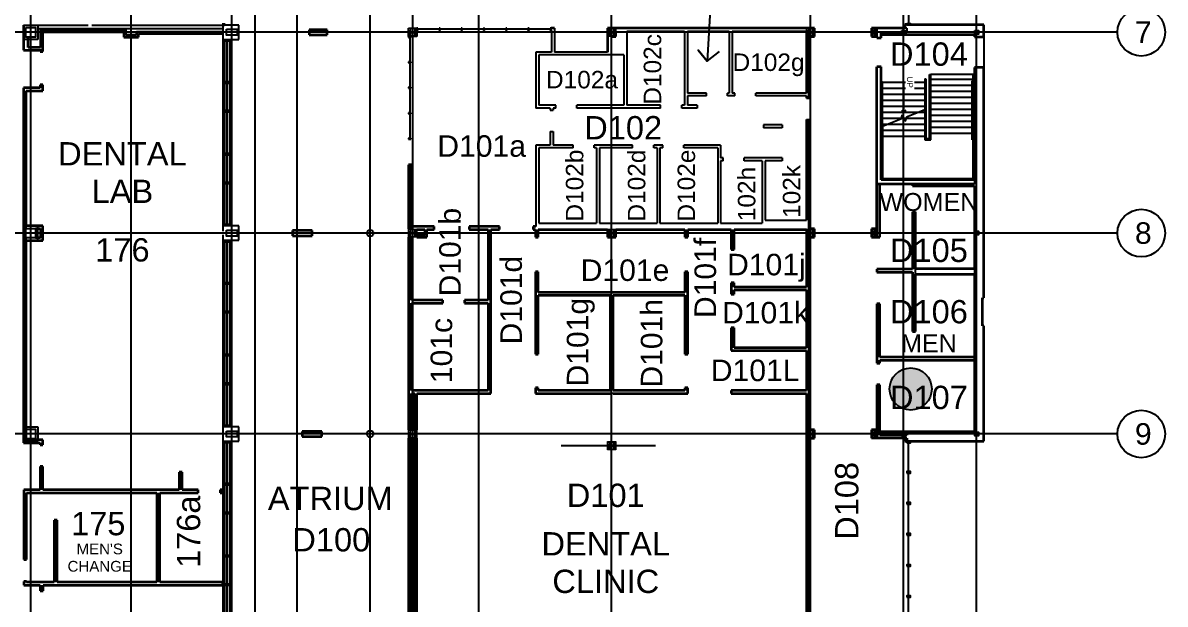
# Model space of a CAD drawing. Extents: x -222 to 8565, y -1562 to 5304.
# Drawn here: x 6656 to 8565, y 2824 to 3796 of the extents above; entities that cross this region are included whole.
import ezdxf

# ---------------------------------------------------------------- set-up
doc = ezdxf.new("R2010")
doc.units = 0
doc.header["$LTSCALE"] = 15
doc.header["$MEASUREMENT"] = 0
for name, color, linetype, lineweight in [('Crawlspace access', 1, 'CONTINUOUS', 25), ('ROOM NAMES', 7, 'CONTINUOUS', 9), ('S-COLS', 7, 'CONTINUOUS', 9), ('STAIR', 251, 'CONTINUOUS', 25), ('WALLS', 7, 'CONTINUOUS', 25)]:
    doc.layers.add(name, color=color, linetype=linetype, lineweight=lineweight)
for name, color, linetype in [('EXIST', 1, 'CONTINUOUS'), ('grid', 251, 'CONTINUOUS'), ('room number', 7, 'CONTINUOUS')]:
    doc.layers.add(name, color=color, linetype=linetype)
doc.styles.get("Standard").update_dxf_attribs({"font": 'arial.ttf'})
doc.styles.add('style2', font='arial.ttf')
doc.styles.add('style3', font='arial.ttf')

# ---------------------------------------------------------------- blocks, each defined once
blk = doc.blocks.new('Rectangular Mullion - 45mm x 102mm_1-155-Main Floor Plan')
at = {"layer": 'WALLS', "lineweight": 25}
for p, q in [((-22.3, 51), (22.3, 51)), ((-22.3, -51), (-22.3, 51)), ((22.3, 51), (22.3, -51)), ((22.3, -51), (-22.3, -51))]:
    blk.add_line(p, q, dxfattribs=at)
blk = doc.blocks.new('Rectangular Mullion - 45mm x 102mm_1-154-Main Floor Plan')
at = {"layer": 'WALLS', "lineweight": 25}
for p, q in [((-22.3, 51), (22.3, 51)), ((-22.3, -51), (-22.3, 51)), ((22.3, 51), (22.3, -51)), ((22.3, -51), (-22.3, -51))]:
    blk.add_line(p, q, dxfattribs=at)
blk = doc.blocks.new('Rectangular Mullion - 45mm x 102mm_1-142-Main Floor Plan')
at = {"layer": 'WALLS', "lineweight": 25}
for p, q in [((-22.3, 51), (22.3, 51)), ((-22.3, -51), (-22.3, 51)), ((22.3, 51), (22.3, -51)), ((22.3, -51), (-22.3, -51))]:
    blk.add_line(p, q, dxfattribs=at)
blk = doc.blocks.new('Rectangular Mullion - 45mm x 102mm_1-141-Main Floor Plan')
at = {"layer": 'WALLS', "lineweight": 25}
for p, q in [((-22.3, 51), (22.3, 51)), ((-22.3, -51), (-22.3, 51)), ((22.3, 51), (22.3, -51)), ((22.3, -51), (-22.3, -51))]:
    blk.add_line(p, q, dxfattribs=at)
blk = doc.blocks.new('Rectangular Mullion - 45mm x 102mm_1-138-Main Floor Plan')
at = {"layer": 'WALLS', "lineweight": 25}
for p, q in [((-22.3, 51), (22.3, 51)), ((-22.3, -51), (-22.3, 51)), ((22.3, 51), (22.3, -51)), ((22.3, -51), (-22.3, -51))]:
    blk.add_line(p, q, dxfattribs=at)
blk = doc.blocks.new('Railing - Railing_1-136-Main Floor Plan')
at = {"layer": 'STAIR'}
for p, q in [((-89171, 103233), (-91671, 103233)), ((-89171, 103191), (-91671, 103191))]:
    blk.add_line(p, q, dxfattribs=at)
blk = doc.blocks.new('Railing - Railing_1-135-Main Floor Plan')
at = {"layer": 'STAIR'}
for p, q in [((-91941, 101381), (-91941, 101423)), ((-91731, 101423), (-91941, 101423)), ((-91731, 101381), (-91941, 101381)), ((-89177, 101423), (-91731, 101423)), ((-89219, 101381), (-91731, 101381)), ((-89219, 101219), (-89219, 101381)), ((-89177, 101177), (-89177, 101423)), ((-91753, 101219), (-90467, 101219)), ((-91753, 101177), (-91753, 101219)), ((-91753, 101177), (-90450, 101177)), ((-90450, 101177), (-90467, 101219)), ((-90467, 101219), (-89322, 101219)), ((-90450, 101177), (-89322, 101177)), ((-89322, 101219), (-89219, 101219)), ((-89322, 101177), (-89177, 101177))]:
    blk.add_line(p, q, dxfattribs=at)
blk = doc.blocks.new('Column - Architectural - Gypsum Fire Rating Wrap - 16mm Type X Gypsum - 350x350_1-53-Main Floor Plan')
at = {"layer": 'S-COLS'}
for p, q in [((-175, 175), (175, 175)), ((-175, -175), (-175, 175)), ((-175, 159), (175, 159)), ((-159, -159), (-159, 159)), ((159, 159), (159, -159)), ((175, 175), (175, -175)), ((175, -159), (-175, -159)), ((175, -175), (-175, -175))]:
    blk.add_line(p, q, dxfattribs=at)
blk = doc.blocks.new('Column - Architectural - Gypsum Fire Rating Wrap - 16mm Type X Gypsum - 350x350_1-52-Main Floor Plan')
at = {"layer": 'S-COLS'}
for p, q in [((-175, 175), (175, 175)), ((-175, -175), (-175, 175)), ((-175, 159), (175, 159)), ((-159, -159), (-159, 159)), ((159, 159), (159, -159)), ((175, 175), (175, -175)), ((175, -159), (-175, -159)), ((175, -175), (-175, -175))]:
    blk.add_line(p, q, dxfattribs=at)
blk = doc.blocks.new('Column - Architectural - Gypsum Fire Rating Wrap - 16mm Type X Gypsum - 350x350_1-46-Main Floor Plan')
at = {"layer": 'S-COLS'}
for p, q in [((-175, 175), (175, 175)), ((-175, -175), (-175, 175)), ((-175, 159), (175, 159)), ((-159, -159), (-159, 159)), ((159, 159), (159, -159)), ((175, 175), (175, -175)), ((175, -159), (-175, -159)), ((175, -175), (-175, -175))]:
    blk.add_line(p, q, dxfattribs=at)
blk = doc.blocks.new('Column - Architectural - Gypsum Fire Rating Wrap - 16mm Type X Gypsum - 350x350_1-45-Main Floor Plan')
at = {"layer": 'S-COLS'}
for p, q in [((-175, 175), (175, 175)), ((-175, -175), (-175, 175)), ((-175, 159), (175, 159)), ((-159, -159), (-159, 159)), ((159, 159), (159, -159)), ((175, 175), (175, -175)), ((175, -159), (-175, -159)), ((175, -175), (-175, -175))]:
    blk.add_line(p, q, dxfattribs=at)
blk = doc.blocks.new('Column - Architectural - Gypsum Fire Rating Wrap - 16mm Type X Gypsum - 350x350_1-44-Main Floor Plan')
at = {"layer": 'S-COLS'}
for p, q in [((-175, 175), (175, 175)), ((-175, -175), (-175, 175)), ((-175, 159), (175, 159)), ((-159, -159), (-159, 159)), ((159, 159), (159, -159)), ((175, 175), (175, -175)), ((175, -159), (-175, -159)), ((175, -175), (-175, -175))]:
    blk.add_line(p, q, dxfattribs=at)
blk = doc.blocks.new('Column - Architectural - Gypsum Fire Rating Wrap - 16mm Type X Gypsum - 350x350_1-34-Main Floor Plan')
at = {"layer": 'S-COLS'}
for p, q in [((-175, 175), (175, 175)), ((-175, -175), (-175, 175)), ((-175, 159), (175, 159)), ((-159, -159), (-159, 159)), ((159, 159), (159, -159)), ((175, 175), (175, -175)), ((175, -159), (-175, -159)), ((175, -175), (-175, -175))]:
    blk.add_line(p, q, dxfattribs=at)
blk = doc.blocks.new('Column - Architectural - Gypsum Fire Rating Wrap - 16mm Type X Gypsum - 350x350_1-33-Main Floor Plan')
at = {"layer": 'S-COLS'}
for p, q in [((-175, 175), (175, 175)), ((-175, -175), (-175, 175)), ((-175, 159), (175, 159)), ((-159, -159), (-159, 159)), ((159, 159), (159, -159)), ((175, 175), (175, -175)), ((175, -159), (-175, -159)), ((175, -175), (-175, -175))]:
    blk.add_line(p, q, dxfattribs=at)
blk = doc.blocks.new('Column - Architectural - Gypsum Fire Rating Wrap - 16mm Type X Gypsum - 350x350_1-24-Main Floor Plan')
at = {"layer": 'S-COLS'}
for p, q in [((-175, 175), (175, 175)), ((-175, -175), (-175, 175)), ((-175, 159), (175, 159)), ((-159, -159), (-159, 159)), ((159, 159), (159, -159)), ((175, 175), (175, -175)), ((175, -159), (-175, -159)), ((175, -175), (-175, -175))]:
    blk.add_line(p, q, dxfattribs=at)

msp = doc.modelspace()

# ---------------------------------------------------------------- hatches: boundary and pattern name
at = {"layer": 'Crawlspace access'}
h = msp.add_hatch(color=256, dxfattribs=at)
h.dxf.hatch_style = 1
edge = h.paths.add_edge_path()
edge.add_arc((8140.1, 3184), 35.2, 0, 360)
at = {"layer": 'WALLS'}
for points in [[(7316.4, 3787.6), (7314.6, 3787.6), (7314.6, 3783.6), (7316.4, 3783.6)], [(7353.6, 3787.6), (7351.8, 3787.6), (7351.8, 3783.6), (7353.6, 3783.6)], [(7390.7, 3787.6), (7389, 3787.6), (7389, 3783.6), (7390.7, 3783.6)], [(7427.9, 3787.6), (7426.2, 3787.6), (7426.2, 3783.6), (7427.9, 3783.6)], [(7465.1, 3787.6), (7463.3, 3787.6), (7463.3, 3783.6), (7465.1, 3783.6)], [(7502.3, 3787.6), (7500.5, 3787.6), (7500.5, 3783.6), (7502.3, 3783.6)], [(7539.4, 3787.6), (7537.7, 3787.6), (7537.7, 3783.6), (7539.4, 3783.6)], [(8139.7, 3795.4), (8133.8, 3795.4), (8133.8, 3792.9), (8139.7, 3792.9)], [(7304.9, 3773.8), (7300.9, 3773.8), (7300.9, 3772.1), (7304.9, 3772.1)], [(7304.9, 3731.2), (7300.9, 3731.2), (7300.9, 3729.5), (7304.9, 3729.5)], [(7304.9, 3688.7), (7300.9, 3688.7), (7300.9, 3686.9), (7304.9, 3686.9)], [(7304.9, 3646.1), (7300.9, 3646.1), (7300.9, 3644.3), (7304.9, 3644.3)], [(7304.9, 3603.5), (7300.9, 3603.5), (7300.9, 3601.8), (7304.9, 3601.8)], [(8139.7, 3094), (8133.8, 3094), (8133.8, 3096.6), (8139.7, 3096.6)], [(8139.7, 3043.4), (8133.8, 3043.4), (8133.8, 3045.9), (8139.7, 3045.9)], [(8139.7, 2991.4), (8133.8, 2991.4), (8133.8, 2994), (8139.7, 2994)], [(8139.7, 2939.5), (8133.8, 2939.5), (8133.8, 2942), (8139.7, 2942)], [(8139.7, 2887.5), (8133.8, 2887.5), (8133.8, 2890), (8139.7, 2890)], [(8139.7, 2835.5), (8133.8, 2835.5), (8133.8, 2838), (8139.7, 2838)]]:
    msp.add_hatch(color=256, dxfattribs=at).paths.add_polyline_path(points)

# ---------------------------------------------------------------- linework, layer by layer
at = {"layer": 'Crawlspace access'}
msp.add_circle((8140.1, 3184), 35.2, dxfattribs=at)
at = {"layer": 'EXIST', "lineweight": 25}
for p, q in [((6828.4, 3784.7), (6828.4, 3775.7)), ((6846.4, 3775.7), (6846.4, 3781.7)), ((6828.4, 3775.7), (6846.4, 3775.7))]:
    msp.add_line(p, q, dxfattribs=at)
at = {"layer": 'EXIST'}
msp.add_line((6994.3, 3792.7), (6992.4, 3792.7), dxfattribs=at)
at = {"layer": 'grid'}
for p, q in [((6669.4, 1567.8), (6669.4, 4349.4)), ((6837.4, 1594.7), (6837.4, 4349.4)), ((7005.4, 1567.8), (7005.4, 4349.4)), ((7114.7, 1671.3), (7114.7, 4349.4)), ((7307.8, 1671.3), (7307.8, 4349.4)), ((7418.6, 1671.3), (7418.6, 4349.4)), ((7640.2, 1671.3), (7640.2, 4349.4)), ((7972.7, 1671.3), (7972.7, 4349.4)), ((8250.2, 1671.3), (8250.2, 4349.4)), ((7044.8, 1671.3), (7044.8, 4256.3)), ((7236.9, 1671.3), (7236.9, 4248.3)), ((8485.8, 3780.7), (1386.5, 3780.7)), ((8485.8, 3444.7), (3520.1, 3444.7)), ((8485.8, 3108.7), (3520.1, 3108.7)), ((7713.8, 3089), (7556.2, 3089))]:
    msp.add_line(p, q, dxfattribs=at)
for points in [[(6661.4, 3788.7), (6677.4, 3788.7), (6677.4, 3772.7), (6661.4, 3772.7)], [(6996.4, 3785.7), (7014.4, 3785.7), (7014.4, 3775.7), (6996.4, 3775.7)], [(7303.8, 3784.7), (7303.8, 3776.7), (7304.3, 3776.7), (7304.3, 3780.5), (7311.3, 3780.5), (7311.3, 3776.7), (7311.8, 3776.7), (7311.8, 3784.7), (7311.3, 3784.7), (7311.3, 3781), (7304.3, 3781), (7304.3, 3784.7)], [(7636.2, 3784.7), (7636.2, 3776.7), (7636.7, 3776.7), (7636.7, 3780.5), (7643.7, 3780.5), (7643.7, 3776.7), (7644.2, 3776.7), (7644.2, 3784.7), (7643.7, 3784.7), (7643.7, 3781), (7636.7, 3781), (7636.7, 3784.7)], [(7968.7, 3784.7), (7968.7, 3776.7), (7969.2, 3776.7), (7969.2, 3780.5), (7976.2, 3780.5), (7976.2, 3776.7), (7976.7, 3776.7), (7976.7, 3784.7), (7976.2, 3784.7), (7976.2, 3781), (7969.2, 3781), (7969.2, 3784.7)], [(8125.2, 3783.7), (8131.2, 3783.7), (8131.2, 3777.7), (8125.2, 3777.7)], [(8247.2, 3783.7), (8253.2, 3783.7), (8253.2, 3777.7), (8247.2, 3777.7)], [(6661.4, 3452.7), (6677.4, 3452.7), (6677.4, 3436.7), (6661.4, 3436.7)], [(6996.4, 3449.7), (7014.4, 3449.7), (7014.4, 3439.7), (6996.4, 3439.7)], [(7303.8, 3448.7), (7303.8, 3440.7), (7304.3, 3440.7), (7304.3, 3444.5), (7311.3, 3444.5), (7311.3, 3440.7), (7311.8, 3440.7), (7311.8, 3448.7), (7311.3, 3448.7), (7311.3, 3445), (7304.3, 3445), (7304.3, 3448.7)], [(7636.2, 3448.7), (7636.2, 3440.7), (7636.7, 3440.7), (7636.7, 3444.5), (7643.7, 3444.5), (7643.7, 3440.7), (7644.2, 3440.7), (7644.2, 3448.7), (7643.7, 3448.7), (7643.7, 3445), (7636.7, 3445), (7636.7, 3448.7)], [(7968.7, 3448.7), (7968.7, 3440.7), (7969.2, 3440.7), (7969.2, 3444.5), (7976.2, 3444.5), (7976.2, 3440.7), (7976.7, 3440.7), (7976.7, 3448.7), (7976.2, 3448.7), (7976.2, 3445), (7969.2, 3445), (7969.2, 3448.7)], [(8247.2, 3447.7), (8253.2, 3447.7), (8253.2, 3441.7), (8247.2, 3441.7)], [(6661.4, 3116.7), (6677.4, 3116.7), (6677.4, 3100.7), (6661.4, 3100.7)], [(6996.4, 3113.7), (7014.4, 3113.7), (7014.4, 3103.7), (6996.4, 3103.7)], [(7303.8, 3112.7), (7303.8, 3104.7), (7304.3, 3104.7), (7304.3, 3108.5), (7311.3, 3108.5), (7311.3, 3104.7), (7311.8, 3104.7), (7311.8, 3112.7), (7311.3, 3112.7), (7311.3, 3109), (7304.3, 3109), (7304.3, 3112.7)], [(7968.7, 3112.7), (7968.7, 3104.7), (7969.2, 3104.7), (7969.2, 3108.5), (7976.2, 3108.5), (7976.2, 3104.7), (7976.7, 3104.7), (7976.7, 3112.7), (7976.2, 3112.7), (7976.2, 3109), (7969.2, 3109), (7969.2, 3112.7)], [(7636.2, 3093), (7636.2, 3085), (7636.7, 3085), (7636.7, 3088.8), (7643.7, 3088.8), (7643.7, 3085), (7644.2, 3085), (7644.2, 3093), (7643.7, 3093), (7643.7, 3089.3), (7636.7, 3089.3), (7636.7, 3093)], [(8125.2, 3111.7), (8131.2, 3111.7), (8131.2, 3105.7), (8125.2, 3105.7)], [(8247.2, 3111.7), (8253.2, 3111.7), (8253.2, 3105.7), (8247.2, 3105.7)]]:
    msp.add_lwpolyline(points, close=True, dxfattribs=at)
for centre in [(8525.6, 3780.7), (8525.6, 3444.7), (8525.6, 3108.7)]:
    msp.add_circle(centre, 39.8, dxfattribs=at)
at = {"layer": 'room number'}
msp.add_lwpolyline([(7835.7, 3828.6), (7805.3, 3827.7), (7800, 3732.2), (7784.8, 3751), (7800, 3732.2), (7820.5, 3748.3)], dxfattribs=at)
at = {"layer": 'STAIR'}
for p, q in [((8171.7, 3710), (8173.7, 3710)), ((8171.7, 3704.3), (8171.7, 3710)), ((8171.7, 3611.4), (8171.7, 3704.3)), ((8244.6, 3710), (8173.7, 3710)), ((8173.7, 3704.3), (8173.7, 3710)), ((8173.7, 3704.3), (8173.7, 3710)), ((8173.7, 3611.4), (8173.7, 3704.3)), ((8173.7, 3611.4), (8173.7, 3704.3)), ((8244.6, 3703.6), (8244.6, 3710)), ((8246.6, 3710), (8244.6, 3710)), ((8244.6, 3703.6), (8244.6, 3710)), ((8246.6, 3703.6), (8246.6, 3710)), ((8092.8, 3697.3), (8090.9, 3697.3)), ((8090.9, 3697.3), (8090.9, 3622)), ((8092.8, 3622.8), (8092.8, 3697.3)), ((8092.8, 3697.3), (8163.7, 3697.3)), ((8092.8, 3687.2), (8163.7, 3687.2)), ((8128.3, 3697.3), (8128.3, 3647.1)), ((8163.7, 3702.6), (8163.7, 3697.3)), ((8163.9, 3697.3), (8163.7, 3697.3)), ((8163.7, 3697.3), (8163.7, 3651.2)), ((8165.7, 3697.3), (8165.5, 3697.3)), ((8165.7, 3652), (8165.7, 3697.3)), ((8244.6, 3701.8), (8173.7, 3701.8)), ((8243.2, 3691.7), (8173.7, 3691.7)), ((8244.6, 3699.4), (8244.6, 3703.6)), ((8244.6, 3699.4), (8244.6, 3703.6)), ((8246.6, 3611.4), (8246.6, 3703.6)), ((8092.8, 3677.2), (8163.7, 3677.2)), ((8092.8, 3667.1), (8163.7, 3667.1)), ((8243.2, 3681.7), (8173.7, 3681.7)), ((8243.2, 3671.7), (8173.7, 3671.7)), ((8092.8, 3657.1), (8163.7, 3657.1)), ((8092.8, 3647.1), (8153.3, 3647.1)), ((8124.7, 3650.6), (8128.3, 3647.1)), ((8131.8, 3650.6), (8128.3, 3647.1)), ((8163.7, 3651.2), (8132.9, 3638.9)), ((8153.3, 3647.1), (8163.7, 3647.1)), ((8163.9, 3651.3), (8163.7, 3651.2)), ((8163.7, 3651.2), (8163.9, 3651.3)), ((8163.7, 3651.2), (8163.7, 3601)), ((8163.7, 3651.2), (8163.7, 3601)), ((8165.7, 3652), (8165.5, 3652)), ((8165.5, 3652), (8165.7, 3652)), ((8165.7, 3652), (8165.7, 3603)), ((8243.2, 3661.6), (8173.7, 3661.6)), ((8243.2, 3651.6), (8173.7, 3651.6)), ((8092.8, 3637), (8124.2, 3637)), ((8123.6, 3635.2), (8092.8, 3622.8)), ((8126, 3642.8), (8123.6, 3635.2)), ((8124.2, 3637), (8128.3, 3637)), ((8130.6, 3631.2), (8126, 3642.8)), ((8128.3, 3637), (8132.4, 3637)), ((8132.9, 3638.9), (8130.6, 3631.2)), ((8132.4, 3637), (8163.7, 3637)), ((8243.2, 3641.5), (8173.7, 3641.5)), ((8243.2, 3631.5), (8173.7, 3631.5)), ((8090.9, 3622), (8092.8, 3622.8)), ((8090.9, 3622), (8090.9, 3606.9)), ((8092.8, 3627), (8103.3, 3627)), ((8092.8, 3622.8), (8092.8, 3606.9)), ((8092.8, 3622.8), (8092.8, 3606.9)), ((8092.8, 3616.9), (8163.7, 3616.9)), ((8103.3, 3627), (8163.7, 3627)), ((8171.7, 3603), (8171.7, 3611.4)), ((8243.2, 3621.5), (8173.7, 3621.5)), ((8243.2, 3611.4), (8173.7, 3611.4)), ((8173.7, 3601), (8173.7, 3611.4)), ((8173.7, 3601), (8173.7, 3611.4)), ((8246.6, 3534.1), (8246.6, 3611.4)), ((8090.9, 3606.9), (8090.9, 3534.1)), ((8092.8, 3606.9), (8163.7, 3606.9)), ((8092.8, 3606.9), (8092.8, 3536)), ((8092.8, 3606.9), (8092.8, 3536)), ((8163.7, 3601), (8173.7, 3601)), ((8163.7, 3601), (8173.7, 3601)), ((8165.7, 3603), (8171.7, 3603)), ((8244.6, 3536), (8244.6, 3601)), ((8244.6, 3536), (8244.6, 3601)), ((8090.9, 3534.1), (8246.6, 3534.1)), ((8092.8, 3536), (8244.6, 3536)), ((8092.8, 3536), (8244.6, 3536))]:
    msp.add_line(p, q, dxfattribs=at)
at = {"layer": 'WALLS'}
for p, q in [((8136.7, 3845.9), (8136.7, 3795.4)), ((6657.4, 3792.7), (6657.4, 3768.7)), ((6657.4, 3792.7), (6765.4, 3792.7)), ((6657.4, 3792.7), (6681.4, 3792.7)), ((6681.4, 3792.7), (6681.4, 3768.7)), ((6990.4, 3786.7), (6681.4, 3786.7)), ((6689.9, 3781.6), (6689.9, 3784.7)), ((6771.4, 3792.7), (6993.4, 3792.7)), ((6846.4, 3781.7), (6988.7, 3781.7)), ((7017.4, 3792.7), (6990.4, 3792.7)), ((6990.4, 3792.7), (6990.4, 3768.7)), ((7017.4, 3768.7), (7017.4, 3792.7)), ((7300.9, 3787.6), (7314.6, 3787.6)), ((7300.9, 3773.8), (7300.9, 3787.6)), ((7314.6, 3787.6), (7314.6, 3773.8)), ((7351.8, 3785.6), (7316.4, 3785.6)), ((7389, 3785.6), (7353.6, 3785.6)), ((7426.2, 3785.6), (7390.7, 3785.6)), ((7463.3, 3785.6), (7427.9, 3785.6)), ((7500.5, 3785.6), (7465.1, 3785.6)), ((7537.7, 3785.6), (7502.3, 3785.6)), ((7540.1, 3783.6), (7540.1, 3747.6)), ((7545, 3787.6), (7545, 3747.6)), ((7665.8, 3782.1), (7665.8, 3658.6)), ((7762.3, 3782.1), (7665.8, 3782.1)), ((7762.3, 3782.1), (7762.3, 3658.6)), ((7767.1, 3782.1), (7767.1, 3679)), ((7836.7, 3782.1), (7767.1, 3782.1)), ((7836.7, 3782.1), (7836.7, 3679)), ((7841.6, 3782.1), (7841.6, 3679)), ((7966.5, 3782.1), (7841.6, 3782.1)), ((8133.8, 3787.6), (8130.6, 3787.6)), ((8133.8, 3787.6), (8133.8, 3780.4)), ((6681.4, 3768.7), (6657.4, 3768.7)), ((6990.4, 3768.7), (7017.4, 3768.7)), ((6990.4, 3768.7), (6990.4, 3456.7)), ((6993.4, 3768.7), (6993.4, 3456.7)), ((6997.4, 3765.7), (6997.4, 3698.2)), ((7001.4, 3768.7), (7001.4, 3456.7)), ((7314.6, 3773.8), (7300.9, 3773.8)), ((7302.9, 3772.1), (7302.9, 3731.3)), ((8262.3, 3773), (8262.3, 3721.8)), ((6689.9, 3750.7), (6685, 3750.7)), ((7513.6, 3747.6), (7513.6, 3653.7)), ((7540.1, 3747.6), (7513.6, 3747.6)), ((7518.4, 3742.7), (7518.4, 3658.6)), ((7660.9, 3742.7), (7518.4, 3742.7)), ((7633.3, 3747.6), (7545, 3747.6)), ((7660.9, 3742.7), (7660.9, 3658.6)), ((7302.9, 3729.5), (7302.9, 3688.7)), ((6997.4, 3695.2), (6997.4, 3650.2)), ((7302.9, 3686.9), (7302.9, 3646.1)), ((7798.7, 3679), (7767.1, 3679)), ((7767.1, 3674.1), (7767.1, 3658.6)), ((7798.7, 3674.1), (7767.1, 3674.1)), ((7798.7, 3674.1), (7798.7, 3679)), ((7836.7, 3679), (7834.2, 3679)), ((7834.2, 3674.1), (7834.2, 3679)), ((7846, 3674.1), (7834.2, 3674.1)), ((7846, 3679), (7841.6, 3679)), ((7846, 3674.1), (7846, 3679)), ((7965.8, 3679), (7881.5, 3679)), ((7881.5, 3674.1), (7881.5, 3679)), ((7965.8, 3674.1), (7881.5, 3674.1)), ((7965.8, 3670.4), (7970.7, 3670.4)), ((6997.4, 3647.2), (6997.4, 3578.2)), ((7537.6, 3653.7), (7513.6, 3653.7)), ((7546.9, 3658.6), (7518.4, 3658.6)), ((7537.6, 3653.7), (7537.6, 3650.3)), ((7537.6, 3650.3), (7542.5, 3650.3)), ((7542.5, 3653.7), (7542.5, 3650.3)), ((7546.9, 3653.7), (7542.5, 3653.7)), ((7546.9, 3653.7), (7546.9, 3658.6)), ((7660.9, 3658.6), (7582.3, 3658.6)), ((7582.3, 3653.7), (7582.3, 3658.6)), ((7722, 3653.7), (7582.3, 3653.7)), ((7722, 3658.6), (7665.8, 3658.6)), ((7722, 3653.7), (7722, 3658.6)), ((7762.3, 3658.6), (7757.5, 3658.6)), ((7757.5, 3653.7), (7757.5, 3658.6)), ((7783.4, 3653.7), (7757.5, 3653.7)), ((7783.4, 3658.6), (7767.1, 3658.6)), ((7783.4, 3658.6), (7783.4, 3653.7)), ((7302.9, 3644.3), (7302.9, 3603.5)), ((7965.8, 3635), (7970.7, 3635)), ((7537.6, 3614.9), (7542.5, 3614.9)), ((7537.6, 3614.9), (7537.6, 3592.1)), ((7542.5, 3614.9), (7542.5, 3592.1)), ((7925.5, 3625.6), (7894, 3625.6)), ((7894, 3625.6), (7894, 3620.8)), ((7925.5, 3620.8), (7894, 3620.8)), ((7925.5, 3625.6), (7925.5, 3620.8)), ((7513.6, 3592.1), (7513.6, 3455.9)), ((7537.6, 3592.1), (7513.6, 3592.1)), ((7575.9, 3592.1), (7542.5, 3592.1)), ((7575.9, 3587.2), (7575.9, 3592.1)), ((7611.4, 3587.2), (7611.4, 3592.1)), ((7675.4, 3592.1), (7611.4, 3592.1)), ((7675.4, 3587.2), (7675.4, 3592.1)), ((7710.8, 3587.2), (7710.8, 3592.1)), ((7725.7, 3592.1), (7710.8, 3592.1)), ((7725.7, 3587.2), (7725.7, 3592.1)), ((7822.4, 3592.1), (7761.1, 3592.1)), ((7761.1, 3587.2), (7761.1, 3592.1)), ((7822.4, 3592.1), (7822.4, 3570.4)), ((6997.4, 3575.2), (6997.4, 3530.2)), ((7518.4, 3587.2), (7518.4, 3461.2)), ((7575.9, 3587.2), (7518.4, 3587.2)), ((7614.9, 3587.2), (7611.4, 3587.2)), ((7614.9, 3587.2), (7614.9, 3461.2)), ((7619.8, 3587.2), (7619.8, 3461.2)), ((7675.4, 3587.2), (7619.8, 3587.2)), ((7716.2, 3587.2), (7710.8, 3587.2)), ((7716.2, 3587.2), (7716.2, 3461.2)), ((7721.1, 3587.2), (7721.1, 3461.2)), ((7725.7, 3587.2), (7721.1, 3587.2)), ((7817.6, 3587.2), (7761.1, 3587.2)), ((7817.6, 3587.2), (7817.6, 3461.2)), ((7826.7, 3570.4), (7822.4, 3570.4)), ((7826.7, 3565.5), (7826.7, 3570.4)), ((7925.5, 3570.4), (7862.1, 3570.4)), ((7862.1, 3565.5), (7862.1, 3570.4)), ((7925.5, 3570.4), (7925.5, 3565.5)), ((7822.4, 3565.5), (7822.4, 3461.2)), ((7826.7, 3565.5), (7822.4, 3565.5)), ((7892, 3565.5), (7862.1, 3565.5)), ((7892, 3565.5), (7892, 3461.2)), ((7925.5, 3565.5), (7896.9, 3565.5)), ((7896.9, 3565.5), (7896.9, 3466.2)), ((8246.6, 3534.1), (8246.6, 3526.8)), ((6997.4, 3527.2), (6997.4, 3459.7)), ((6681.4, 3456.7), (6657.4, 3456.7)), ((6662, 3452.7), (6662, 3457)), ((6681.4, 3432.7), (6681.4, 3456.7)), ((7017.4, 3456.7), (6990.4, 3456.7)), ((6990.4, 3456.7), (6990.4, 3447.7)), ((7017.4, 3432.7), (7017.4, 3456.7)), ((7518.4, 3461.2), (7614.9, 3461.2)), ((7619.8, 3461.2), (7716.2, 3461.2)), ((7721.1, 3461.2), (7817.6, 3461.2)), ((7822.4, 3461.2), (7892, 3461.2)), ((7896.9, 3466.2), (7965.8, 3466.2)), ((6662, 3432.5), (6662, 3436.7)), ((6990.4, 3441.7), (6990.4, 3432.7)), ((6657.4, 3432.7), (6681.4, 3432.7)), ((6990.4, 3432.7), (7017.4, 3432.7)), ((6990.4, 3432.7), (6990.4, 3120.7)), ((6993.4, 3432.7), (6993.4, 3120.7)), ((6997.4, 3429.7), (6997.4, 3362.2)), ((7001.4, 3432.7), (7001.4, 3120.7)), ((8148.1, 3384.7), (8148.1, 3384.5)), ((8148.1, 3376.2), (8148.1, 3384.7)), ((8246.6, 3384.7), (8246.6, 3376.2)), ((6997.4, 3359.2), (6997.4, 3314.2)), ((6997.4, 3311.2), (6997.4, 3242.2)), ((6997.4, 3239.2), (6997.4, 3194.2)), ((6997.4, 3191.2), (6997.4, 3123.7)), ((7642.7, 3176.3), (7637.8, 3176.3)), ((6657.4, 3120.7), (6681.4, 3120.7)), ((6681.4, 3120.7), (6681.4, 3096.7)), ((7017.4, 3120.7), (6990.4, 3120.7)), ((6990.4, 3120.7), (6990.4, 3096.7)), ((7017.4, 3096.7), (7017.4, 3120.7)), ((6681.4, 3096.7), (6657.4, 3096.7)), ((6990.4, 3096.7), (7017.4, 3096.7)), ((6990.4, 3096.7), (6990.4, 2859.7)), ((6993.4, 3096.7), (6993.4, 2784.7)), ((6997.4, 3093.7), (6997.4, 3026.2)), ((7001.4, 3096.7), (7001.4, 2784.7)), ((8136.7, 3045.9), (8136.7, 3094)), ((8136.7, 2994), (8136.7, 3043.4)), ((6997.4, 3023.2), (6997.4, 2978.2)), ((8136.7, 2942), (8136.7, 2991.4)), ((6997.4, 2975.2), (6997.4, 2906.2)), ((8136.7, 2890), (8136.7, 2939.5)), ((6997.4, 2903.2), (6997.4, 2858.2)), ((8136.7, 2838), (8136.7, 2887.5)), ((6990.4, 2859.7), (6990.4, 2784.7)), ((6997.4, 2855.2), (6997.4, 2787.7)), ((8136.7, 2787.4), (8136.7, 2835.5))]:
    msp.add_line(p, q, dxfattribs=at)
at = {"layer": 'WALLS', "lineweight": 35}
for p, q in [((6657.4, 3792.7), (6657.4, 3750.7)), ((6685.6, 3784.7), (6685.6, 3755)), ((6828.4, 3784.7), (6685.6, 3784.7)), ((6689.9, 3748.6), (6689.9, 3784.7)), ((6689.9, 3781.6), (6825.3, 3781.6)), ((6825.3, 3781.6), (6825.3, 3772.6)), ((6828.4, 3775.7), (6828.4, 3784.7)), ((6846.4, 3781.7), (6846.4, 3775.7)), ((6989.4, 3793.7), (6989.4, 3792.7)), ((6994.3, 3793.7), (6989.4, 3793.7)), ((6989.4, 3792.7), (6992.4, 3792.7)), ((6994.3, 3792.7), (6994.3, 3793.7)), ((7164.7, 3785), (7134.8, 3785)), ((7134.8, 3785), (7134.8, 3776.5)), ((7164.7, 3776.5), (7164.7, 3785)), ((7545, 3787.6), (7539.4, 3787.6)), ((7647.1, 3787.6), (7633.3, 3787.6)), ((7633.3, 3787.6), (7633.3, 3773.8)), ((7965.8, 3787.6), (7647.1, 3787.6)), ((7647.1, 3773.8), (7647.1, 3782.7)), ((7979.6, 3787.6), (7965.8, 3787.6)), ((7965.8, 3782.7), (7965.8, 3773.8)), ((7979.6, 3773.8), (7979.6, 3787.6)), ((8074.7, 3787.6), (8074.7, 3773.8)), ((8130.6, 3787.6), (8074.7, 3787.6)), ((8077.9, 3784.5), (8083.6, 3784.5)), ((8077.9, 3777), (8077.9, 3784.5)), ((8083.6, 3771.2), (8083.6, 3787.6)), ((8090.9, 3771.2), (8090.9, 3780.4)), ((8090.9, 3780.4), (8133.8, 3780.4)), ((8133.8, 3780.2), (8090.9, 3780.2)), ((8133.8, 3793.5), (8130.6, 3793.5)), ((8130.6, 3793.5), (8130.6, 3787.6)), ((8133.8, 3792.9), (8133.8, 3793.5)), ((8262.3, 3792.9), (8133.8, 3792.9)), ((8133.8, 3780.4), (8133.8, 3780.2)), ((8262.3, 3773), (8262.3, 3792.9)), ((6665.4, 3755), (6665.4, 3772.7)), ((6825.3, 3772.6), (6849.6, 3772.6)), ((6846.4, 3775.7), (6828.4, 3775.7)), ((6849.6, 3772.6), (6849.6, 3778.6)), ((6849.6, 3778.6), (6988.7, 3778.6)), ((7134.8, 3776.5), (7164.7, 3776.5)), ((7633.3, 3773.8), (7633.3, 3747.6)), ((7638.2, 3773.8), (7647.1, 3773.8)), ((7965.8, 3773.8), (7965.8, 3679)), ((7970.7, 3773.8), (7979.6, 3773.8)), ((7970.7, 3670.4), (7970.7, 3773.8)), ((8074.7, 3773.8), (8083.6, 3773.8)), ((8083.6, 3777), (8077.9, 3777)), ((8083.6, 3771.2), (8090.9, 3771.2)), ((8090.9, 3777.1), (8246.6, 3777.1)), ((8246.6, 3777.1), (8246.6, 3773)), ((8246.6, 3773), (8262.3, 3773)), ((6657.4, 3750.7), (6665.4, 3750.7)), ((6685.6, 3755), (6665.4, 3755)), ((6665.4, 3750.7), (6685, 3750.7)), ((6685, 3750.7), (6685, 3748.6)), ((6685, 3748.6), (6689.9, 3748.6)), ((8090.9, 3722.9), (8083.6, 3722.9)), ((8083.6, 3437.8), (8083.6, 3722.9)), ((8090.9, 3534.1), (8090.9, 3722.9)), ((8246.6, 3721.8), (8246.6, 3534.1)), ((8262.3, 3721.8), (8246.6, 3721.8)), ((8262.3, 3336.7), (8262.3, 3721.8)), ((6657.2, 3687.5), (6657.2, 3094.1)), ((6685, 3687.5), (6657.2, 3687.5)), ((6689.9, 3692.5), (6685, 3692.5)), ((6685, 3692.5), (6685, 3687.5)), ((6689.9, 3682.7), (6689.9, 3692.5)), ((6662, 3457), (6662, 3682.7)), ((6662, 3682.7), (6689.9, 3682.7)), ((7965.8, 3674.1), (7965.8, 3670.4)), ((7965.8, 3635), (7965.8, 3466.2)), ((7970.7, 3451.6), (7970.7, 3635)), ((7305.8, 3559.2), (7300.9, 3559.2)), ((7300.9, 3559.2), (7300.9, 3451.6)), ((7305.8, 3451.6), (7305.8, 3559.2)), ((8246.6, 3534.1), (8090.9, 3534.1)), ((8143.2, 3526.8), (8083.6, 3526.8)), ((8088.5, 3437.8), (8088.5, 3526.8)), ((8246.6, 3526.8), (8143.2, 3526.8)), ((8143.2, 3526.8), (8143.2, 3523.7)), ((8143.2, 3523.7), (8246.6, 3523.7)), ((8246.6, 3523.7), (8246.6, 3384.7)), ((8148.1, 3480.4), (8143.2, 3480.4)), ((8143.2, 3480.4), (8143.2, 3384.5)), ((8148.1, 3384.7), (8148.1, 3480.4)), ((6689.9, 3457), (6662, 3457)), ((6689.9, 3432.5), (6689.9, 3457)), ((7343.6, 3455.9), (7305.8, 3455.9)), ((7343.6, 3451), (7343.6, 3455.9)), ((7453.1, 3455.9), (7402.2, 3455.9)), ((7402.2, 3455.9), (7402.2, 3451)), ((7453.1, 3451), (7453.1, 3455.9)), ((7513.6, 3455.9), (7509.3, 3455.9)), ((7509.3, 3455.9), (7509.3, 3451)), ((6677.4, 3452.7), (6685.6, 3452.7)), ((6685.6, 3436.7), (6677.4, 3436.7)), ((6685.6, 3452.7), (6685.6, 3436.7)), ((7139.8, 3448.9), (7106.9, 3448.9)), ((7106.9, 3448.9), (7106.9, 3440.4)), ((7106.9, 3440.4), (7139.8, 3440.4)), ((7139.8, 3440.4), (7139.8, 3448.9)), ((7300.9, 3437.8), (7300.9, 3115.6)), ((7305.8, 3332.5), (7305.8, 3437.8)), ((7314.6, 3451), (7328.2, 3451)), ((7328.2, 3441), (7314.6, 3441)), ((7314.6, 3441), (7314.6, 3437.8)), ((7314.6, 3437.8), (7331.4, 3437.8)), ((7328.2, 3451), (7328.2, 3441)), ((7331.4, 3451), (7343.6, 3451)), ((7331.4, 3437.8), (7331.4, 3451)), ((7402.2, 3451), (7433.8, 3451)), ((7433.8, 3451), (7433.8, 3332.5)), ((7438.7, 3451), (7453.1, 3451)), ((7438.7, 3176.3), (7438.7, 3451)), ((7509.3, 3451), (7512.9, 3451)), ((7512.9, 3451), (7512.9, 3437.8)), ((7512.9, 3437.8), (7517.8, 3437.8)), ((7517.8, 3451), (7633.3, 3451)), ((7517.8, 3437.8), (7517.8, 3451)), ((7633.3, 3451), (7633.3, 3437.8)), ((7633.3, 3437.8), (7647.1, 3437.8)), ((7647.1, 3451), (7762.7, 3451)), ((7647.1, 3437.8), (7647.1, 3451)), ((7762.7, 3451), (7762.7, 3437.8)), ((7762.7, 3437.8), (7767.6, 3437.8)), ((7767.6, 3451), (7840.3, 3451)), ((7767.6, 3437.8), (7767.6, 3451)), ((7840.3, 3451), (7840.3, 3417.5)), ((7845.2, 3451), (7965.8, 3451)), ((7845.2, 3417.5), (7845.2, 3451)), ((7965.8, 3451), (7965.8, 3451.6)), ((7965.8, 3451.6), (7965.8, 3437.8)), ((7965.8, 3437.8), (7965.8, 3354.4)), ((7979.6, 3451.6), (7970.7, 3451.6)), ((7970.7, 3115.6), (7970.7, 3437.8)), ((7970.7, 3437.8), (7979.6, 3437.8)), ((7979.6, 3437.8), (7979.6, 3451.6)), ((8083.6, 3451.6), (8074.7, 3451.6)), ((8074.7, 3451.6), (8074.7, 3437.8)), ((8074.7, 3437.8), (8088.5, 3437.8)), ((8077.9, 3448.5), (8083.6, 3448.5)), ((8077.9, 3441), (8077.9, 3448.5)), ((8083.6, 3441), (8077.9, 3441)), ((6662, 3099), (6662, 3432.5)), ((6662, 3432.5), (6689.9, 3432.5)), ((7840.3, 3417.5), (7845.2, 3417.5)), ((7517.8, 3379.8), (7512.9, 3379.8)), ((7512.9, 3379.8), (7512.9, 3242.1)), ((7517.8, 3345.6), (7517.8, 3379.8)), ((7767.6, 3379.8), (7762.7, 3379.8)), ((7762.7, 3379.8), (7762.7, 3345.6)), ((7767.6, 3242.1), (7767.6, 3379.8)), ((8143.2, 3384.5), (8083.6, 3384.5)), ((8083.6, 3384.5), (8083.6, 3379.6)), ((8083.6, 3379.6), (8143.2, 3379.6)), ((8143.2, 3379.6), (8143.2, 3280.4)), ((8246.6, 3384.7), (8148.1, 3384.7)), ((7845.2, 3361.3), (7840.3, 3361.3)), ((7840.3, 3361.3), (7840.3, 3342.7)), ((7845.2, 3354.4), (7845.2, 3361.3)), ((8148.1, 3376.2), (8246.6, 3376.2)), ((8148.1, 3280.4), (8148.1, 3376.2)), ((8246.6, 3376.2), (8246.6, 3112.3)), ((7762.7, 3345.6), (7517.8, 3345.6)), ((7840.3, 3342.7), (7845.2, 3342.7)), ((7965.8, 3354.4), (7845.2, 3354.4)), ((7845.2, 3349.6), (7965.8, 3349.6)), ((7845.2, 3342.7), (7845.2, 3349.6)), ((7965.8, 3349.6), (7965.8, 3253)), ((7358.1, 3332.5), (7305.8, 3332.5)), ((7305.8, 3327.6), (7358.1, 3327.6)), ((7305.8, 3181.2), (7305.8, 3327.6)), ((7358.1, 3327.6), (7358.1, 3332.5)), ((7433.8, 3332.5), (7394.6, 3332.5)), ((7394.6, 3332.5), (7394.6, 3327.6)), ((7394.6, 3327.6), (7433.8, 3327.6)), ((7433.8, 3327.6), (7433.8, 3181.2)), ((7517.8, 3242.1), (7517.8, 3340.7)), ((7517.8, 3340.7), (7637.8, 3340.7)), ((7637.8, 3340.7), (7637.8, 3181.2)), ((7642.7, 3181.2), (7642.7, 3340.7)), ((7642.7, 3340.7), (7762.7, 3340.7)), ((7762.7, 3340.7), (7762.7, 3242.1)), ((8083.6, 3326.3), (8083.6, 3227.3)), ((8088.5, 3326.3), (8083.6, 3326.3)), ((8088.5, 3237.1), (8088.5, 3326.3)), ((8260.3, 3336.7), (8262.3, 3336.7)), ((8260.3, 3289.5), (8260.3, 3336.7)), ((7845.2, 3286.5), (7840.3, 3286.5)), ((7840.3, 3286.5), (7840.3, 3248.1)), ((7845.2, 3253), (7845.2, 3286.5)), ((8262.3, 3289.5), (8260.3, 3289.5)), ((8262.3, 3096.6), (8262.3, 3289.5)), ((8143.2, 3280.4), (8148.1, 3280.4)), ((7840.3, 3248.1), (7965.8, 3248.1)), ((7965.8, 3253), (7845.2, 3253)), ((7965.8, 3248.1), (7965.8, 3181.2)), ((7512.9, 3242.1), (7517.8, 3242.1)), ((7762.7, 3242.1), (7767.6, 3242.1)), ((8083.6, 3227.3), (8088.5, 3227.3)), ((8246.6, 3237.1), (8088.5, 3237.1)), ((8088.5, 3232.3), (8246.6, 3232.3)), ((8088.5, 3227.3), (8088.5, 3232.3)), ((8083.6, 3190.9), (8083.6, 3101.8)), ((8088.5, 3190.9), (8083.6, 3190.9)), ((8088.5, 3106.7), (8088.5, 3190.9)), ((7433.8, 3181.2), (7305.8, 3181.2)), ((7305.8, 3176.3), (7311.5, 3176.3)), ((7305.8, 3115.6), (7305.8, 3176.3)), ((7311.5, 3176.3), (7311.5, 3115.6)), ((7314.6, 3176.3), (7438.7, 3176.3)), ((7314.6, 3115.6), (7314.6, 3176.3)), ((7512.9, 3186), (7512.9, 3176.3)), ((7517.8, 3186), (7512.9, 3186)), ((7512.9, 3176.3), (7637.8, 3176.3)), ((7517.8, 3181.2), (7517.8, 3186)), ((7637.8, 3181.2), (7517.8, 3181.2)), ((7762.7, 3181.2), (7642.7, 3181.2)), ((7642.7, 3176.3), (7767.6, 3176.3)), ((7767.6, 3186), (7762.7, 3186)), ((7762.7, 3186), (7762.7, 3181.2)), ((7767.6, 3176.3), (7767.6, 3186)), ((7965.8, 3181.2), (7840.3, 3181.2)), ((7840.3, 3181.2), (7840.3, 3176.3)), ((7840.3, 3176.3), (7965.8, 3176.3)), ((7965.8, 3176.3), (7965.8, 3115.6)), ((7155.9, 3113), (7123, 3113)), ((7123, 3113), (7123, 3104.5)), ((7155.9, 3104.5), (7155.9, 3113)), ((7965.8, 3115.6), (7965.8, 3101.8)), ((7979.6, 3115.6), (7970.7, 3115.6)), ((7979.6, 3101.8), (7979.6, 3115.6)), ((8074.7, 3115.6), (8074.7, 3101.8)), ((8083.6, 3115.6), (8074.7, 3115.6)), ((8077.9, 3105), (8077.9, 3112.5)), ((8077.9, 3112.5), (8083.6, 3112.5)), ((8133.8, 3112.3), (8088.5, 3112.3)), ((8246.6, 3112.3), (8133.8, 3112.3)), ((8133.8, 3112.3), (8133.8, 3106.7)), ((6657.2, 3094.1), (6685, 3094.1)), ((6689.9, 3099), (6662, 3099)), ((6685, 3094.1), (6685, 3090.4)), ((6689.9, 3090.4), (6689.9, 3099)), ((7123, 3104.5), (7155.9, 3104.5)), ((7300.9, 3101.8), (7300.9, 2779.6)), ((7305.8, 2779.6), (7305.8, 3101.8)), ((7311.5, 3101.8), (7311.5, 2779.6)), ((7314.6, 2779.6), (7314.6, 3101.8)), ((7965.8, 3101.8), (7965.8, 2779.6)), ((7970.7, 2779.6), (7970.7, 3101.8)), ((7970.7, 3101.8), (7979.6, 3101.8)), ((8133.8, 3101.8), (8074.7, 3101.8)), ((8083.6, 3105), (8077.9, 3105)), ((8088.5, 3109.2), (8133.8, 3109.2)), ((8133.8, 3106.7), (8088.5, 3106.7)), ((8130.6, 3101.8), (8130.6, 3096.6)), ((8130.6, 3096.6), (8133.8, 3096.6)), ((8133.8, 3101.8), (8133.8, 3096.6)), ((8133.8, 3096.6), (8133.8, 3101.8)), ((8133.8, 3096.6), (8262.3, 3096.6)), ((6685, 3090.4), (6689.9, 3090.4)), ((6685, 3054.3), (6685, 3015.3)), ((6689.9, 3054.3), (6685, 3054.3)), ((6689.9, 3015.3), (6689.9, 3054.3)), ((6922.5, 3045.1), (6917.6, 3045.1)), ((6922.5, 3045.1), (6917.6, 3045.1)), ((6917.6, 3045.1), (6917.6, 3015.3)), ((6922.5, 3015.3), (6922.5, 3045.1)), ((6657.7, 3015.3), (6657.7, 2898.6)), ((6685, 3015.3), (6657.7, 3015.3)), ((6662.6, 2898.6), (6662.6, 3010.5)), ((6662.6, 3010.5), (6880.1, 3010.5)), ((6917.6, 3015.3), (6689.9, 3015.3)), ((6880.1, 3010.5), (6880.1, 2860.6)), ((6885, 3010.5), (6949.4, 3010.5)), ((6885, 2860.6), (6885, 3010.5)), ((6949.4, 3015.3), (6922.5, 3015.3)), ((6949.4, 3010.5), (6949.4, 3015.3)), ((6990.4, 3015.3), (6985.8, 3015.3)), ((6985.8, 3015.3), (6985.8, 3010.5)), ((6985.8, 3010.5), (6990.4, 3010.5)), ((6990.4, 3010.5), (6990.4, 3015.3)), ((6713.6, 2964.3), (6708.7, 2964.3)), ((6708.7, 2964.3), (6708.7, 2860.6)), ((6713.6, 2860.6), (6713.6, 2964.3)), ((6657.7, 2898.6), (6662.6, 2898.6)), ((6662.6, 2862.1), (6657.7, 2862.1)), ((6657.7, 2862.1), (6657.7, 2855.7)), ((6657.7, 2855.7), (6685.1, 2855.7)), ((6662.6, 2860.6), (6662.6, 2862.1)), ((6708.7, 2860.6), (6662.6, 2860.6)), ((6685.1, 2855.7), (6685.1, 2846.3)), ((6685.1, 2846.3), (6690, 2846.3)), ((6690, 2846.3), (6690, 2855.7)), ((6690, 2855.7), (6990.4, 2855.7)), ((6880.1, 2860.6), (6713.6, 2860.6)), ((6990.4, 2860.6), (6885, 2860.6)), ((6990.4, 2855.7), (6990.4, 2860.6))]:
    msp.add_line(p, q, dxfattribs=at)
at = {"layer": 'WALLS'}
for points in [[(8133.8, 3795.4), (8139.7, 3795.4), (8139.7, 3792.9), (8133.8, 3792.9)], [(6993.4, 3768.7), (7001.4, 3768.7), (7001.4, 3765.7), (6993.4, 3765.7)], [(6993.4, 3698.2), (7001.4, 3698.2), (7001.4, 3695.2), (6993.4, 3695.2)], [(6993.4, 3650.2), (7001.4, 3650.2), (7001.4, 3647.2), (6993.4, 3647.2)], [(6993.4, 3578.2), (7001.4, 3578.2), (7001.4, 3575.2), (6993.4, 3575.2)], [(6993.4, 3530.2), (7001.4, 3530.2), (7001.4, 3527.2), (6993.4, 3527.2)], [(6993.4, 3459.7), (7001.4, 3459.7), (7001.4, 3456.7), (6993.4, 3456.7)], [(6993.4, 3432.7), (7001.4, 3432.7), (7001.4, 3429.7), (6993.4, 3429.7)], [(6993.4, 3362.2), (7001.4, 3362.2), (7001.4, 3359.2), (6993.4, 3359.2)], [(6993.4, 3314.2), (7001.4, 3314.2), (7001.4, 3311.2), (6993.4, 3311.2)], [(6993.4, 3242.2), (7001.4, 3242.2), (7001.4, 3239.2), (6993.4, 3239.2)], [(6993.4, 3194.2), (7001.4, 3194.2), (7001.4, 3191.2), (6993.4, 3191.2)], [(6993.4, 3123.7), (7001.4, 3123.7), (7001.4, 3120.7), (6993.4, 3120.7)], [(6993.4, 3096.7), (7001.4, 3096.7), (7001.4, 3093.7), (6993.4, 3093.7)], [(8133.8, 3094), (8139.7, 3094), (8139.7, 3096.6), (8133.8, 3096.6)], [(8133.8, 3043.4), (8139.7, 3043.4), (8139.7, 3045.9), (8133.8, 3045.9)], [(6993.4, 3026.2), (7001.4, 3026.2), (7001.4, 3023.2), (6993.4, 3023.2)], [(8133.8, 2991.4), (8139.7, 2991.4), (8139.7, 2994), (8133.8, 2994)], [(6993.4, 2978.2), (7001.4, 2978.2), (7001.4, 2975.2), (6993.4, 2975.2)], [(8133.8, 2939.5), (8139.7, 2939.5), (8139.7, 2942), (8133.8, 2942)], [(6993.4, 2906.2), (7001.4, 2906.2), (7001.4, 2903.2), (6993.4, 2903.2)], [(8133.8, 2887.5), (8139.7, 2887.5), (8139.7, 2890), (8133.8, 2890)], [(6993.4, 2858.2), (7001.4, 2858.2), (7001.4, 2855.2), (6993.4, 2855.2)], [(8133.8, 2835.5), (8139.7, 2835.5), (8139.7, 2838), (8133.8, 2838)]]:
    msp.add_lwpolyline(points, close=True, dxfattribs=at)
for centre in [(7236.9, 3444.7), (7236.9, 3108.7)]:
    msp.add_circle(centre, 5.5, dxfattribs=at)

# ---------------------------------------------------------------- block references
at = {"layer": 'S-COLS', "xscale": 0.03937007873992115, "yscale": 0.03937007873992115, "zscale": 0.03937007873992115, "rotation": 270}
for name, p in [('Column - Architectural - Gypsum Fire Rating Wrap - 16mm Type X Gypsum - 350x350_1-44-Main Floor Plan', (7307.8, 3780.7)), ('Column - Architectural - Gypsum Fire Rating Wrap - 16mm Type X Gypsum - 350x350_1-44-Main Floor Plan', (7640.2, 3780.7)), ('Column - Architectural - Gypsum Fire Rating Wrap - 16mm Type X Gypsum - 350x350_1-24-Main Floor Plan', (7972.7, 3780.7)), ('Column - Architectural - Gypsum Fire Rating Wrap - 16mm Type X Gypsum - 350x350_1-45-Main Floor Plan', (7307.8, 3444.7)), ('Column - Architectural - Gypsum Fire Rating Wrap - 16mm Type X Gypsum - 350x350_1-34-Main Floor Plan', (7640.2, 3444.7)), ('Column - Architectural - Gypsum Fire Rating Wrap - 16mm Type X Gypsum - 350x350_1-53-Main Floor Plan', (7972.7, 3444.7)), ('Column - Architectural - Gypsum Fire Rating Wrap - 16mm Type X Gypsum - 350x350_1-46-Main Floor Plan', (7307.8, 3108.7)), ('Column - Architectural - Gypsum Fire Rating Wrap - 16mm Type X Gypsum - 350x350_1-52-Main Floor Plan', (7972.7, 3108.7)), ('Column - Architectural - Gypsum Fire Rating Wrap - 16mm Type X Gypsum - 350x350_1-33-Main Floor Plan', (7640.2, 3089))]:
    msp.add_blockref(name, p, dxfattribs=at)
at = {"layer": 'STAIR', "xscale": 0.03937007873992115, "yscale": 0.03937007873992115, "zscale": 0.03937007873992115, "rotation": 270}
for name in ['Railing - Railing_1-135-Main Floor Plan', 'Railing - Railing_1-136-Main Floor Plan']:
    msp.add_blockref(name, (4180.5, 90.3), dxfattribs=at)
at = {"layer": 'WALLS', "extrusion": (0, 0, -1), "xscale": 0.03937007873901166, "yscale": 0.03937007873901166, "zscale": 0.03937007873901166}
for name, p in [('Rectangular Mullion - 45mm x 102mm_1-138-Main Floor Plan', (-7315.5, 3785.6)), ('Rectangular Mullion - 45mm x 102mm_1-138-Main Floor Plan', (-7352.7, 3785.6)), ('Rectangular Mullion - 45mm x 102mm_1-138-Main Floor Plan', (-7389.9, 3785.6)), ('Rectangular Mullion - 45mm x 102mm_1-138-Main Floor Plan', (-7427, 3785.6)), ('Rectangular Mullion - 45mm x 102mm_1-141-Main Floor Plan', (-7464.2, 3785.6)), ('Rectangular Mullion - 45mm x 102mm_1-142-Main Floor Plan', (-7501.4, 3785.6)), ('Rectangular Mullion - 45mm x 102mm_1-142-Main Floor Plan', (-7538.6, 3785.6))]:
    msp.add_blockref(name, p, dxfattribs=at)
at = {"layer": 'WALLS', "extrusion": (0, 0, -1), "xscale": 0.03937007873992115, "yscale": 0.03937007873992115, "zscale": 0.03937007873992115, "rotation": 90}
for name, p in [('Rectangular Mullion - 45mm x 102mm_1-154-Main Floor Plan', (-7302.9, 3773)), ('Rectangular Mullion - 45mm x 102mm_1-154-Main Floor Plan', (-7302.9, 3730.4)), ('Rectangular Mullion - 45mm x 102mm_1-155-Main Floor Plan', (-7302.9, 3687.8)), ('Rectangular Mullion - 45mm x 102mm_1-155-Main Floor Plan', (-7302.9, 3645.2)), ('Rectangular Mullion - 45mm x 102mm_1-155-Main Floor Plan', (-7302.9, 3602.6))]:
    msp.add_blockref(name, p, dxfattribs=at)

# ---------------------------------------------------------------- texts
at = {"layer": 'grid', "style": 'style2'}
for s, p in [('7', (8514.9, 3762.8)), ('8', (8514.9, 3426.8)), ('9', (8514.9, 3090.8))]:
    msp.add_text(s, height=36, dxfattribs=at).set_placement(p)
at = {"layer": 'ROOM NAMES', "lineweight": 0, "insert": (6784.8, 2925.4), "char_height": 18, "width": 25.496, "attachment_point": 2, "line_spacing_factor": 0.965774, "style": 'style3'}
msp.add_mtext("MEN'S \\PCHANGE", dxfattribs=at)
at = {"layer": 'room number', "lineweight": 0, "attachment_point": 2, "rotation": 90, "line_spacing_factor": 0.965774, "style": 'style3'}
for s, insert, char_height, width in [('D102c', (7693.9, 3718.6), 29.25, 22.961), ('D102b', (7563.8, 3524.2), 29.25, 22.961), ('D102d', (7667.4, 3524.2), 29.25, 22.961), ('D102e', (7750.5, 3524.2), 29.25, 22.961), ('102h', (7851.3, 3510.1), 29.25, 22.961), ('102k', (7926.5, 3514.4), 29.25, 22.961), ('D108', (8013.7, 2996.8), 39, 30.614), ('176a', (6913.7, 2945.2), 39, 30.614)]:
    msp.add_mtext(s, dxfattribs=dict(at, insert=insert, char_height=char_height, width=width))
at = {"layer": 'room number', "lineweight": 0, "attachment_point": 2, "line_spacing_factor": 0.965774, "style": 'style3'}
for s, insert, char_height, width in [('D104', (8170.6, 3763.7), 39, 30.614), ('D102g', (7902.6, 3745.2), 29.25, 22.961), ('D102a', (7590.8, 3716.1), 29.25, 22.961), ('D102', (7659.6, 3640.5), 39, 30.614), ('WOMEN', (8170.6, 3511.8), 30, 30.614), ('176', (6822.7, 3436.2), 39, 30.614), ('D105', (8170.6, 3435.4), 39, 30.614), ('D106', (8170.6, 3332.8), 39, 30.614), ('MEN', (8170.6, 3275.5), 30, 30.614), ('D107', (8170.6, 3189.4), 39, 30.614), ('D101', (7630.5, 3025.6), 39, 30.614), ('175', (6782.3, 2978.3), 39, 30.614), ('DENTAL\\PCLINIC', (7630.5, 2944.5), 39, 30.614)]:
    msp.add_mtext(s, dxfattribs=dict(at, insert=insert, char_height=char_height, width=width))
at = {"layer": 'room number', "lineweight": 0, "width": 30.614, "attachment_point": 2, "line_spacing_factor": 0.965774}
for s, insert, char_height in [('D101a', (7423.1, 3608.4), 36), ('DENTAL LAB', (6822.7, 3596.9), 39), ('D101e', (7662.7, 3400.7), 36), ('D101j', (7899, 3410.1), 36), ('D101k', (7897.6, 3329.6), 36), ('D101L', (7880.2, 3233.1), 36), ('ATRIUM', (7170.2, 3020.4), 39), ('D100', (7171.8, 2951.3), 39)]:
    msp.add_mtext(s, dxfattribs=dict(at, insert=insert, char_height=char_height))
at = {"layer": 'room number', "lineweight": 0, "char_height": 36, "width": 30.614, "attachment_point": 2, "rotation": 90, "line_spacing_factor": 0.965774}
for s, insert in [('D101b', (7352.1, 3412.9)), ('D101f', (7778.8, 3369.7)), ('D101d', (7454.3, 3332.6)), ('D101g', (7565.4, 3262.3)), ('D101h', (7689.1, 3260.4)), ('101c', (7337.8, 3248.3))]:
    msp.add_mtext(s, dxfattribs=dict(at, insert=insert))

# ---------------------------------------------------------------- next in the draw order: texts
at = {"layer": 'STAIR', "insert": (8143.7, 3706.6), "char_height": 9.68, "width": 22.35, "attachment_point": 1, "rotation": 270, "line_spacing_factor": 0.938532, "bg_fill": 3, "box_fill_scale": 1.25, "bg_fill_color": 0, "bg_fill_transparency": 3099292}
msp.add_mtext('\\fArial|b0|i0|c0|p34|;UP', dxfattribs=at)

# ---------------------------------------------------------------- next in the draw order: linework, layer by layer
at = {"layer": 'grid'}
msp.add_line((8128.2, 1671.3), (8128.2, 4349.4), dxfattribs=at)

doc.saveas('drawing.dxf')
